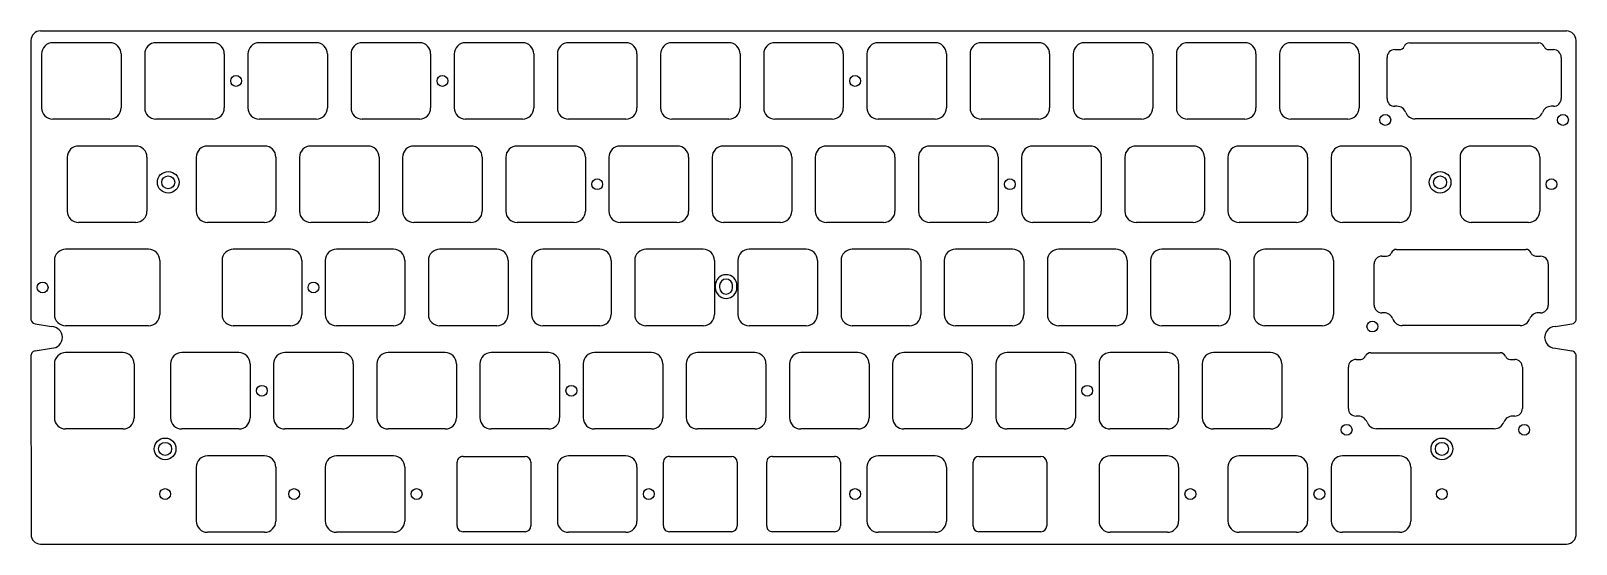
# Model space of a CAD drawing. Header units: millimetres. Extents: x -9 to 276, y -85 to 9.
import ezdxf

# ---------------------------------------------------------------- set-up
doc = ezdxf.new("R2010")
doc.units = ezdxf.units.MM
doc.layers.add('BLACK', color=7, linetype='CONTINUOUS')

msp = doc.modelspace()

# ---------------------------------------------------------------- linework, layer by layer
at = {"layer": 'BLACK', "linetype": 'Continuous'}
for p, q in [((-7.549998, 9.227501), (274.25, 9.227501)), ((-9.299999, 7.477501), (-9.300013, -44.049536)), ((5.275, 7.05), (-5.275001, 7.05)), ((24.325, 7.05), (13.774999, 7.05)), ((43.375, 7.05), (32.824999, 7.05)), ((62.425, 7.05), (51.874999, 7.05)), ((81.475, 7.05), (70.924999, 7.05)), ((100.525, 7.05), (89.974999, 7.05)), ((119.575, 7.05), (109.024999, 7.05)), ((138.625, 7.05), (128.074999, 7.05)), ((157.675, 7.05), (147.124999, 7.05)), ((176.725, 7.05), (166.174999, 7.05)), ((195.775, 7.05), (185.224999, 7.05)), ((214.825, 7.05), (204.274999, 7.05)), ((233.875, 7.05), (223.324999, 7.05)), ((242.536512, 5.77544), (243.390075, 5.77544)), ((243.390075, 5.775452), (243.390075, 5.77544)), ((245.247375, 7.027589), (245.247375, 7.0276)), ((245.247375, 7.0276), (269.102575, 7.0276)), ((270.959775, 5.77544), (271.825375, 5.77544)), ((276, -44.0494), (276.000001, 7.4775)), ((-7.35, 4.975), (-7.35, -4.975001)), ((7.35, 4.975), (7.35, -4.975)), ((11.7, 4.975), (11.7, -4.975001)), ((26.4, 4.975), (26.4, -4.975)), ((30.75, 4.975), (30.75, -4.975001)), ((45.45, 4.975), (45.45, -4.975)), ((49.8, 4.975), (49.8, -4.975001)), ((64.5, 4.975), (64.5, -4.975)), ((68.85, 4.975), (68.85, -4.975001)), ((83.55, 4.975), (83.55, -4.975)), ((87.9, 4.975), (87.9, -4.975001)), ((102.6, 4.975), (102.6, -4.975)), ((106.95, 4.975), (106.95, -4.975001)), ((121.65, 4.975), (121.65, -4.975)), ((126, 4.975), (126, -4.975001)), ((140.7, 4.975), (140.7, -4.975)), ((145.05, 4.975), (145.05, -4.975001)), ((159.75, 4.975), (159.75, -4.975)), ((164.1, 4.975), (164.1, -4.975001)), ((178.8, 4.975), (178.8, -4.975)), ((183.15, 4.975), (183.15, -4.975001)), ((197.85, 4.975), (197.85, -4.975)), ((202.2, 4.975), (202.2, -4.975001)), ((216.9, 4.975), (216.9, -4.975)), ((221.25, 4.975), (221.25, -4.975001)), ((235.95, 4.975), (235.95, -4.975)), ((241.099485, -3.25044), (241.099485, 4.3503)), ((273.250365, 4.35044), (273.250365, -3.2504)), ((242.928575, -4.67544), (242.524475, -4.67544)), ((271.813458, -4.67544), (271.421325, -4.67544)), ((5.275, -7.05), (-5.275, -7.05)), ((24.325, -7.05), (13.775, -7.05)), ((43.375, -7.05), (32.825, -7.05)), ((62.425, -7.05), (51.875, -7.05)), ((81.475, -7.05), (70.925, -7.05)), ((100.525, -7.05), (89.975, -7.05)), ((119.575, -7.05), (109.025, -7.05)), ((138.625, -7.05), (128.075, -7.05)), ((157.675, -7.05), (147.125, -7.05)), ((176.725, -7.05), (166.175, -7.05)), ((195.775, -7.05), (185.225, -7.05)), ((214.825, -7.05), (204.275, -7.05)), ((233.875, -7.05), (223.325, -7.05)), ((268.050425, -7.01191), (246.299575, -7.01191)), ((-2.587499, -14.075), (-2.587499, -24.025001)), ((10.037501, -12), (-0.5125, -12)), ((12.112501, -14.075), (12.112501, -24.025)), ((21.225, -14.075), (21.225, -24.025001)), ((33.85, -12), (23.299999, -12)), ((35.925, -14.075), (35.925, -24.025)), ((40.275, -14.075), (40.275, -24.025001)), ((52.9, -12), (42.349999, -12)), ((54.975, -14.075), (54.975, -24.025)), ((59.325, -14.075), (59.325, -24.025001)), ((71.95, -12), (61.399999, -12)), ((74.025, -14.075), (74.025, -24.025)), ((78.375, -14.075), (78.375, -24.025001)), ((91, -12), (80.449999, -12)), ((93.075, -14.075), (93.075, -24.025)), ((97.425, -14.075), (97.425, -24.025001)), ((110.05, -12), (99.499999, -12)), ((112.125, -14.075), (112.125, -24.025)), ((116.475, -14.075), (116.475, -24.025001)), ((129.1, -12), (118.549999, -12)), ((131.175, -14.075), (131.175, -24.025)), ((135.525, -14.075), (135.525, -24.025001)), ((148.15, -12), (137.599999, -12)), ((150.225, -14.075), (150.225, -24.025)), ((154.575, -14.075), (154.575, -24.025001)), ((167.2, -12), (156.649999, -12)), ((169.275, -14.075), (169.275, -24.025)), ((173.625, -14.075), (173.625, -24.025001)), ((186.25, -12), (175.699999, -12)), ((188.325, -14.075), (188.325, -24.025)), ((192.675, -14.075), (192.675, -24.025001)), ((205.3, -12), (194.749999, -12)), ((207.375, -14.075), (207.375, -24.025)), ((211.725, -14.075), (211.725, -24.025001)), ((224.35, -12), (213.799999, -12)), ((226.425, -14.075), (226.425, -24.025)), ((230.775, -14.075), (230.775, -24.025001)), ((243.4, -12), (232.849999, -12)), ((245.475, -14.075), (245.475, -24.025)), ((254.5875, -14.075), (254.5875, -24.025001)), ((267.2125, -12), (256.662499, -12)), ((269.2875, -14.075), (269.2875, -24.025)), ((10.037501, -26.1), (-0.512499, -26.1)), ((33.85, -26.1), (23.3, -26.1)), ((52.9, -26.1), (42.35, -26.1)), ((71.95, -26.1), (61.4, -26.1)), ((91, -26.1), (80.45, -26.1)), ((110.05, -26.1), (99.5, -26.1)), ((129.1, -26.1), (118.55, -26.1)), ((148.15, -26.1), (137.6, -26.1)), ((167.2, -26.1), (156.65, -26.1)), ((186.25, -26.1), (175.7, -26.1)), ((205.3, -26.1), (194.75, -26.1)), ((224.35, -26.1), (213.8, -26.1)), ((243.4, -26.1), (232.85, -26.1)), ((267.2125, -26.1), (256.6625, -26.1)), ((12.41875, -31.05), (-2.893751, -31.05)), ((38.6125, -31.05), (28.062499, -31.05)), ((57.6625, -31.05), (47.112499, -31.05)), ((76.7125, -31.05), (66.162499, -31.05)), ((95.7625, -31.05), (85.212499, -31.05)), ((114.8125, -31.05), (104.262499, -31.05)), ((133.8625, -31.05), (123.312499, -31.05)), ((152.9125, -31.05), (142.362499, -31.05)), ((171.9625, -31.05), (161.412499, -31.05)), ((191.0125, -31.05), (180.462499, -31.05)), ((210.0625, -31.05), (199.512499, -31.05)), ((229.1125, -31.05), (218.562499, -31.05)), ((242.866125, -31.072411), (242.866125, -31.0724)), ((242.866125, -31.0724), (266.721325, -31.0724)), ((-4.96875, -33.125), (-4.96875, -43.075001)), ((14.49375, -33.125), (14.49375, -43.075)), ((25.9875, -33.125), (25.9875, -43.075001)), ((40.6875, -33.125), (40.6875, -43.075)), ((45.0375, -33.125), (45.0375, -43.075001)), ((59.7375, -33.125), (59.7375, -43.075)), ((64.0875, -33.125), (64.0875, -43.075001)), ((78.7875, -33.125), (78.7875, -43.075)), ((83.1375, -33.125), (83.1375, -43.075001)), ((97.8375, -33.125), (97.8375, -43.075)), ((102.1875, -33.125), (102.1875, -43.075001)), ((116.8875, -33.125), (116.8875, -43.075)), ((121.2375, -33.125), (121.2375, -43.075001)), ((135.9375, -33.125), (135.9375, -43.075)), ((140.2875, -33.125), (140.2875, -43.075001)), ((154.9875, -33.125), (154.9875, -43.075)), ((159.3375, -33.125), (159.3375, -43.075001)), ((174.0375, -33.125), (174.0375, -43.075)), ((178.3875, -33.125), (178.3875, -43.075001)), ((193.0875, -33.125), (193.0875, -43.075)), ((197.4375, -33.125), (197.4375, -43.075001)), ((212.1375, -33.125), (212.1375, -43.075)), ((216.4875, -33.125), (216.4875, -43.075001)), ((231.1875, -33.125), (231.1875, -43.075)), ((238.718235, -41.35044), (238.718235, -33.7497)), ((240.155262, -32.32456), (241.008825, -32.32456)), ((241.008825, -32.324548), (241.008825, -32.32456)), ((268.578525, -32.32456), (269.444125, -32.32456)), ((270.869115, -33.74956), (270.869115, -41.3504)), ((117.0625, -37.75), (117.0625, -38.1)), ((117.8625, -37.75), (117.8625, -38.1)), ((120.2625, -38.1), (120.2625, -37.75)), ((121.0625, -38.1), (121.0625, -37.75)), ((240.547325, -42.77544), (240.143225, -42.77544)), ((269.432208, -42.77544), (269.040075, -42.77544)), ((-8.55, -44.799553), (-5.500002, -45.299542)), ((12.41875, -45.15), (-2.89375, -45.15)), ((38.6125, -45.15), (28.0625, -45.15)), ((57.6625, -45.15), (47.1125, -45.15)), ((76.7125, -45.15), (66.1625, -45.15)), ((95.7625, -45.15), (85.2125, -45.15)), ((114.8125, -45.15), (104.2625, -45.15)), ((133.8625, -45.15), (123.3125, -45.15)), ((152.9125, -45.15), (142.3625, -45.15)), ((171.9625, -45.15), (161.4125, -45.15)), ((191.0125, -45.15), (180.4625, -45.15)), ((210.0625, -45.15), (199.5125, -45.15)), ((229.1125, -45.15), (218.5625, -45.15)), ((265.669175, -45.11191), (243.918325, -45.11191)), ((272.2005, -45.29946), (275.249949, -44.79955)), ((275.249944, -44.799521), (275.249949, -44.79955)), ((-9.299943, -50.844096), (-9.291814, -83.677932)), ((-8.549997, -49.799527), (-5.499998, -49.299542)), ((7.656226, -50.099999), (-2.893775, -50.099999)), ((29.087476, -50.099999), (18.537516, -50.099999)), ((48.1375, -50.1), (37.587499, -50.1)), ((67.1875, -50.1), (56.637499, -50.1)), ((86.2375, -50.1), (75.687499, -50.1)), ((105.2875, -50.1), (94.737499, -50.1)), ((124.3375, -50.1), (113.787499, -50.1)), ((143.3875, -50.1), (132.837499, -50.1)), ((162.4375, -50.1), (151.887499, -50.1)), ((181.4875, -50.1), (170.937499, -50.1)), ((200.5375, -50.1), (189.987499, -50.1)), ((219.5875, -50.1), (209.037499, -50.1)), ((238.103625, -50.122411), (238.103625, -50.1224)), ((238.103625, -50.1224), (261.958825, -50.1224)), ((272.199993, -49.299541), (275.249888, -49.799523)), ((275.997655, -50.490281), (275.999994, -50.499999)), ((275.999994, -83.508227), (276, -50.5496)), ((-4.968774, -52.174998), (-4.968774, -62.124999)), ((9.731226, -52.174999), (9.731226, -62.124999)), ((16.4625, -52.175019), (16.4625, -62.134768)), ((31.162476, -52.174999), (31.1625, -52.174999)), ((31.1625, -52.174999), (31.1625, -62.124999)), ((35.5125, -52.175), (35.5125, -62.125001)), ((50.2125, -52.175), (50.2125, -62.125)), ((54.5625, -52.175), (54.5625, -62.125001)), ((69.2625, -52.175), (69.2625, -62.125)), ((73.6125, -52.175), (73.6125, -62.125001)), ((88.3125, -52.175), (88.3125, -62.125)), ((92.6625, -52.175), (92.6625, -62.125001)), ((107.3625, -52.175), (107.3625, -62.125)), ((111.7125, -52.175), (111.7125, -62.125001)), ((126.4125, -52.175), (126.4125, -62.125)), ((130.7625, -52.175), (130.7625, -62.125001)), ((145.4625, -52.175), (145.4625, -62.125)), ((149.8125, -52.175), (149.8125, -62.125001)), ((164.5125, -52.175), (164.5125, -62.125)), ((168.8625, -52.175), (168.8625, -62.125001)), ((183.5625, -52.175), (183.5625, -62.125)), ((187.9125, -52.175), (187.9125, -62.125001)), ((202.6125, -52.175), (202.6125, -62.125)), ((206.9625, -52.175), (206.9625, -62.125001)), ((221.6625, -52.175), (221.6625, -62.125)), ((233.955735, -60.40044), (233.955735, -52.7997)), ((235.392762, -51.37456), (236.246325, -51.37456)), ((236.246325, -51.374548), (236.246325, -51.37456)), ((263.816025, -51.37456), (264.681625, -51.37456)), ((266.106615, -52.79956), (266.106615, -60.4004)), ((235.784825, -61.82544), (235.380725, -61.82544)), ((264.669708, -61.82544), (264.277575, -61.82544)), ((7.656226, -64.199999), (-2.893775, -64.199999)), ((29.077707, -64.199999), (18.537476, -64.199999)), ((48.1375, -64.2), (37.5875, -64.2)), ((67.1875, -64.2), (56.6375, -64.2)), ((86.2375, -64.2), (75.6875, -64.2)), ((105.2875, -64.2), (94.7375, -64.2)), ((124.3375, -64.2), (113.7875, -64.2)), ((143.3875, -64.2), (132.8375, -64.2)), ((162.4375, -64.2), (151.8875, -64.2)), ((181.4875, -64.2), (170.9375, -64.2)), ((200.5375, -64.2), (189.9875, -64.2)), ((219.5875, -64.2), (209.0375, -64.2)), ((260.906675, -64.16191), (239.155825, -64.16191)), ((21.225, -71.225), (21.225, -81.175001)), ((33.85, -69.15), (23.299999, -69.15)), ((35.925, -71.225), (35.925, -81.175)), ((45.0375, -71.225), (45.0375, -81.175001)), ((57.6625, -69.15), (47.112499, -69.15)), ((59.7375, -71.225), (59.7375, -81.175)), ((69.4, -82.075), (69.4, -70.325)), ((70.475, -69.25), (81.925, -69.25)), ((83, -70.325), (83, -82.075)), ((87.9, -71.225), (87.9, -81.175001)), ((100.525, -69.15), (89.974999, -69.15)), ((102.6, -71.225), (102.6, -81.175)), ((107.5, -82.075), (107.5, -70.325)), ((108.575, -69.25), (120.025, -69.25)), ((121.1, -70.325), (121.1, -82.075)), ((126.55, -82.075), (126.55, -70.325)), ((127.625, -69.25), (139.075, -69.25)), ((140.15, -70.325), (140.15, -82.075)), ((145.05, -71.225), (145.05, -81.175001)), ((157.675, -69.15), (147.124999, -69.15)), ((159.75, -71.225), (159.75, -81.175)), ((164.65, -82.075), (164.65, -70.325)), ((165.725, -69.25), (177.175, -69.25)), ((178.25, -70.325), (178.25, -82.075)), ((187.9125, -71.225), (187.9125, -81.175001)), ((200.5375, -69.15), (189.987499, -69.15)), ((202.6125, -71.225), (202.6125, -81.175)), ((211.725, -71.225), (211.725, -81.175001)), ((224.35, -69.15), (213.799999, -69.15)), ((226.425, -71.225), (226.425, -81.175)), ((230.775, -71.225), (230.775, -81.175001)), ((243.4, -69.15), (232.849999, -69.15)), ((245.475, -71.225), (245.475, -81.175)), ((-7.541813, -85.4275), (274.258182, -85.427509)), ((33.85, -83.25), (23.3, -83.25)), ((57.6625, -83.25), (47.1125, -83.25)), ((81.925, -83.15), (70.475, -83.15)), ((100.525, -83.25), (89.975, -83.25)), ((120.025, -83.15), (108.575, -83.15)), ((139.075, -83.15), (127.625, -83.15)), ((157.675, -83.25), (147.125, -83.25)), ((177.175, -83.15), (165.725, -83.15)), ((200.5375, -83.25), (189.9875, -83.25)), ((224.35, -83.25), (213.8, -83.25)), ((243.4, -83.25), (232.85, -83.25))]:
    msp.add_line(p, q, dxfattribs=at)
at = {"layer": 'BLACK'}
for centre, radius in [((28.575, 0), 1), ((66.675, 0), 1), ((142.875, 0), 1), ((240.775, -7.2), 1), ((273.575, -7.2), 1), ((16.04875, -18.7), 2), ((250.9012, -18.7), 2), ((16.04875, -18.7), 1.2), ((95.25, -19.05), 1), ((171.45, -19.05), 1), ((250.9012, -18.7), 1.2), ((271.4625, -19.05), 1), ((-7.14375, -38.1), 1), ((42.8625, -38.1), 1), ((238.39375, -45.3), 1), ((33.3375, -57.15), 1), ((90.4875, -57.15), 1), ((185.7375, -57.15), 1), ((233.63125, -64.35), 1), ((266.43125, -64.35), 1), ((15.4781, -67.8656), 2), ((15.4781, -67.8656), 1.2), ((251.2219, -67.8656), 2), ((251.2219, -67.8656), 1.2), ((15.478125, -76.2), 1), ((39.290625, -76.2), 1), ((61.9125, -76.2), 1), ((104.775, -76.2), 1), ((142.875, -76.2), 1), ((204.7875, -76.2), 1), ((228.6, -76.2), 1), ((251.221875, -76.2), 1)]:
    msp.add_circle(centre, radius, dxfattribs=at)
for centre, radius, start, end in [((-7.549999, 7.477501), 1.75, 89.99996726, 180), ((274.24995, 7.4775), 1.750001, 0, 89.99836298), ((-5.275001, 4.975001), 2.074999, 90, 180.00002761), ((5.275, 4.975), 2.075, 0, 90), ((13.774999, 4.975001), 2.074999, 90, 180.00002761), ((24.325, 4.975), 2.075, 0, 90), ((32.824999, 4.975001), 2.074999, 90, 180.00002761), ((43.375, 4.975), 2.075, 0, 90), ((51.875, 4.975), 2.075, 90.00002761, 180), ((62.425, 4.975), 2.075, 0, 90), ((70.924999, 4.975001), 2.074999, 90, 180.00002761), ((81.475, 4.975), 2.075, 0, 90), ((89.975, 4.975), 2.075, 90.00002761, 180), ((100.525, 4.975), 2.075, 0, 90), ((109.024999, 4.975001), 2.074999, 90, 180.00002761), ((119.575, 4.975), 2.075, 0, 90), ((128.075, 4.975), 2.075, 90.00002761, 180), ((138.625, 4.975), 2.075, 0, 90), ((147.125, 4.975), 2.075, 90.00002761, 180), ((157.675, 4.975), 2.075, 0, 90), ((166.175, 4.975), 2.075, 90.00002761, 180), ((176.725, 4.975), 2.075, 0, 90), ((185.225, 4.975), 2.075, 90.00002761, 180), ((195.775, 4.975), 2.075, 0, 90), ((204.275, 4.975), 2.075, 90.00002761, 180), ((214.825, 4.975), 2.075, 0, 90), ((223.324999, 4.975001), 2.074999, 90, 180.00002761), ((233.875, 4.975), 2.075, 0, 90), ((242.524645, 4.350329), 1.42516, 89.52290502, 180.00116589), ((243.390076, 6.7039), 0.928448, 269.99993829, 337.97487728), ((245.247344, 5.952545), 1.075044, 89.99834782, 157.973763), ((269.1026, 5.9527), 1.0749, 22.0204571, 90.00133258), ((270.9598, 6.7039), 0.92846, 202.02452102, 269.99845724), ((271.8254, 4.3505), 1.42494, 359.99758749, 90.00100523), ((-5.275001, -4.975001), 2.074999, 180, 270.00002761), ((5.275, -4.975), 2.075, 270, 0), ((13.774999, -4.975001), 2.074999, 180, 270.00002761), ((24.325, -4.975), 2.075, 270, 0), ((32.824999, -4.975001), 2.074999, 180, 270.00002761), ((43.375, -4.975), 2.075, 270, 0), ((51.875, -4.975), 2.075, 180.00002761, 270), ((62.425, -4.975), 2.075, 270, 0), ((70.924999, -4.975001), 2.074999, 180, 270.00002761), ((81.475, -4.975), 2.075, 270, 0), ((89.975, -4.975), 2.075, 180.00002761, 270), ((100.525, -4.975), 2.075, 270, 0), ((109.024999, -4.975001), 2.074999, 180, 270.00002761), ((119.575, -4.975), 2.075, 270, 0), ((128.075, -4.975), 2.075, 180.00002761, 270), ((138.625, -4.975), 2.075, 270, 0), ((147.125, -4.975), 2.075, 180.00002761, 270), ((157.675, -4.975), 2.075, 270, 0), ((166.175, -4.975), 2.075, 180.00002761, 270), ((176.725, -4.975), 2.075, 270, 0), ((185.225, -4.975), 2.075, 180.00002761, 270), ((195.775, -4.975), 2.075, 270, 0), ((204.275, -4.975), 2.075, 180.00002761, 270), ((214.825, -4.975), 2.075, 270, 0), ((223.324999, -4.975001), 2.074999, 180, 270.00002761), ((233.875, -4.975), 2.075, 270, 0), ((242.524439, -3.250486), 1.424954, 179.99815039, 270.00144752), ((242.928624, -6.400243), 1.724803, 20.54306333, 90.00162772), ((271.42132, -6.40036), 1.72492, 89.99983392, 159.45458763), ((271.82521, -3.25033), 1.425155, 269.52752788, 359.99718578), ((246.299534, -5.136811), 1.875099, 200.54912503, 270.0012528), ((268.05044, -5.13697), 1.87494, 269.99954162, 339.45391569), ((-0.5125, -14.074999), 2.074999, 90, 180.00002761), ((10.037501, -14.075), 2.075, 0, 90), ((23.299999, -14.074999), 2.074999, 90, 180.00002761), ((33.85, -14.075), 2.075, 0, 90), ((42.349999, -14.074999), 2.074999, 90, 180.00002761), ((52.9, -14.075), 2.075, 0, 90), ((61.399999, -14.074999), 2.074999, 90, 180.00002761), ((71.95, -14.075), 2.075, 0, 90), ((80.449999, -14.074999), 2.074999, 90, 180.00002761), ((91, -14.075), 2.075, 0, 90), ((99.499999, -14.074999), 2.074999, 90, 180.00002761), ((110.05, -14.075), 2.075, 0, 90), ((118.549999, -14.074999), 2.074999, 90, 180.00002761), ((129.1, -14.075), 2.075, 0, 90), ((137.599999, -14.074999), 2.074999, 90, 180.00002761), ((148.15, -14.075), 2.075, 0, 90), ((156.649999, -14.074999), 2.074999, 90, 180.00002761), ((167.2, -14.075), 2.075, 0, 90), ((175.699999, -14.074999), 2.074999, 90, 180.00002761), ((186.25, -14.075), 2.075, 0, 90), ((194.749999, -14.074999), 2.074999, 90, 180.00002761), ((205.3, -14.075), 2.075, 0, 90), ((213.799999, -14.074999), 2.074999, 90, 180.00002761), ((224.35, -14.075), 2.075, 0, 90), ((232.849999, -14.074999), 2.074999, 90, 180.00002761), ((243.4, -14.075), 2.075, 0, 90), ((256.662499, -14.074999), 2.074999, 90, 180.00002761), ((267.2125, -14.075), 2.075, 0, 90), ((-0.5125, -24.025001), 2.074999, 180, 270.00002761), ((10.037501, -24.025), 2.075, 270, 0), ((23.299999, -24.025001), 2.074999, 180, 270.00002761), ((33.85, -24.025), 2.075, 270, 0), ((42.349999, -24.025001), 2.074999, 180, 270.00002761), ((52.9, -24.025), 2.075, 270, 0), ((61.399999, -24.025001), 2.074999, 180, 270.00002761), ((71.95, -24.025), 2.075, 270, 0), ((80.449999, -24.025001), 2.074999, 180, 270.00002761), ((91, -24.025), 2.075, 270, 0), ((99.499999, -24.025001), 2.074999, 180, 270.00002761), ((110.05, -24.025), 2.075, 270, 0), ((118.549999, -24.025001), 2.074999, 180, 270.00002761), ((129.1, -24.025), 2.075, 270, 0), ((137.599999, -24.025001), 2.074999, 180, 270.00002761), ((148.15, -24.025), 2.075, 270, 0), ((156.649999, -24.025001), 2.074999, 180, 270.00002761), ((167.2, -24.025), 2.075, 270, 0), ((175.699999, -24.025001), 2.074999, 180, 270.00002761), ((186.25, -24.025), 2.075, 270, 0), ((194.749999, -24.025001), 2.074999, 180, 270.00002761), ((205.3, -24.025), 2.075, 270, 0), ((213.799999, -24.025001), 2.074999, 180, 270.00002761), ((224.35, -24.025), 2.075, 270, 0), ((232.849999, -24.025001), 2.074999, 180, 270.00002761), ((243.4, -24.025), 2.075, 270, 0), ((256.662499, -24.025001), 2.074999, 180, 270.00002761), ((267.2125, -24.025), 2.075, 270, 0), ((-2.893751, -33.124999), 2.074999, 90, 180.00002761), ((12.41875, -33.125), 2.075, 0, 90), ((28.062499, -33.124999), 2.074999, 90, 180.00002761), ((38.6125, -33.125), 2.075, 0, 90), ((47.112499, -33.124999), 2.074999, 90, 180.00002761), ((57.6625, -33.125), 2.075, 0, 90), ((66.162499, -33.124999), 2.074999, 90, 180.00002761), ((76.7125, -33.125), 2.075, 0, 90), ((85.212499, -33.124999), 2.074999, 90, 180.00002761), ((95.7625, -33.125), 2.075, 0, 90), ((104.262499, -33.124999), 2.074999, 90, 180.00002761), ((114.8125, -33.125), 2.075, 0, 90), ((123.312499, -33.124999), 2.074999, 90, 180.00002761), ((133.8625, -33.125), 2.075, 0, 90), ((142.362499, -33.124999), 2.074999, 90, 180.00002761), ((152.9125, -33.125), 2.075, 0, 90), ((161.412499, -33.124999), 2.074999, 90, 180.00002761), ((171.9625, -33.125), 2.075, 0, 90), ((180.462499, -33.124999), 2.074999, 90, 180.00002761), ((191.0125, -33.125), 2.075, 0, 90), ((199.512499, -33.124999), 2.074999, 90, 180.00002761), ((210.0625, -33.125), 2.075, 0, 90), ((218.562499, -33.124999), 2.074999, 90, 180.00002761), ((229.1125, -33.125), 2.075, 0, 90), ((242.866094, -32.147455), 1.075044, 89.99834782, 157.973763), ((266.72135, -32.1473), 1.0749, 22.0204571, 90.00133258), ((240.143395, -33.749671), 1.42516, 89.52290502, 180.00116589), ((241.008826, -31.3961), 0.928448, 269.99993829, 337.97487728), ((268.57855, -31.3961), 0.92846, 202.02452102, 269.99845724), ((269.44415, -33.7495), 1.42494, 359.99758749, 90.00100523), ((119.0625, -37.75), 2, 0, 180), ((119.0625, -37.75), 1.2, 0, 180), ((119.0625, -38.1), 2, 180, 0), ((119.0625, -38.1), 1.2, 180, 0), ((240.143189, -41.350486), 1.424954, 179.99815039, 270.00144752), ((240.547374, -44.500243), 1.724803, 20.54306333, 90.00162772), ((269.04007, -44.50036), 1.72492, 89.99983392, 159.45458763), ((269.44396, -41.35033), 1.425155, 269.52752788, 359.99718578), ((-8.402944, -43.902485), 0.909042, 189.3093498, 260.69032901), ((-5.5, -47.299542), 2, 270.0000573, 90.0000573), ((-2.893751, -43.075001), 2.074999, 180, 270.00002761), ((12.41875, -43.075), 2.075, 270, 0), ((28.062499, -43.075001), 2.074999, 180, 270.00002761), ((38.6125, -43.075), 2.075, 270, 0), ((47.112499, -43.075001), 2.074999, 180, 270.00002761), ((57.6625, -43.075), 2.075, 270, 0), ((66.162499, -43.075001), 2.074999, 180, 270.00002761), ((76.7125, -43.075), 2.075, 270, 0), ((85.212499, -43.075001), 2.074999, 180, 270.00002761), ((95.7625, -43.075), 2.075, 270, 0), ((104.262499, -43.075001), 2.074999, 180, 270.00002761), ((114.8125, -43.075), 2.075, 270, 0), ((123.312499, -43.075001), 2.074999, 180, 270.00002761), ((133.8625, -43.075), 2.075, 270, 0), ((142.362499, -43.075001), 2.074999, 180, 270.00002761), ((152.9125, -43.075), 2.075, 270, 0), ((161.412499, -43.075001), 2.074999, 180, 270.00002761), ((171.9625, -43.075), 2.075, 270, 0), ((180.462499, -43.075001), 2.074999, 180, 270.00002761), ((191.0125, -43.075), 2.075, 270, 0), ((199.512499, -43.075001), 2.074999, 180, 270.00002761), ((210.0625, -43.075), 2.075, 270, 0), ((218.562499, -43.075001), 2.074999, 180, 270.00002761), ((229.1125, -43.075), 2.075, 270, 0), ((243.918284, -43.236811), 1.875099, 200.54912503, 270.0012528), ((265.66919, -43.23697), 1.87494, 269.99954162, 339.45391569), ((272.19995, -47.2995), 2.000041, 89.98424398, 270.00123183), ((275.10045, -43.8874), 0.924326, 279.30785831, 346.70266577), ((275.24765, -44.0494), 0.75235, 355.37440029, 0), ((-8.402941, -50.696601), 0.909048, 99.30960981, 189.33764894), ((-2.893775, -52.174998), 2.074999, 90, 180), ((7.656226, -52.174999), 2.075, 0, 90), ((18.537516, -52.175019), 2.075016, 90, 180), ((29.087476, -52.174999), 2.075, 0, 90), ((37.587499, -52.174999), 2.074999, 90, 180.00002761), ((48.1375, -52.175), 2.075, 0, 90), ((56.637499, -52.174999), 2.074999, 90, 180.00002761), ((67.1875, -52.175), 2.075, 0, 90), ((75.687499, -52.174999), 2.074999, 90, 180.00002761), ((86.2375, -52.175), 2.075, 0, 90), ((94.737499, -52.174999), 2.074999, 90, 180.00002761), ((105.2875, -52.175), 2.075, 0, 90), ((113.787499, -52.174999), 2.074999, 90, 180.00002761), ((124.3375, -52.175), 2.075, 0, 90), ((132.837499, -52.174999), 2.074999, 90, 180.00002761), ((143.3875, -52.175), 2.075, 0, 90), ((151.887499, -52.174999), 2.074999, 90, 180.00002761), ((162.4375, -52.175), 2.075, 0, 90), ((170.937499, -52.174999), 2.074999, 90, 180.00002761), ((181.4875, -52.175), 2.075, 0, 90), ((189.987499, -52.174999), 2.074999, 90, 180.00002761), ((200.5375, -52.175), 2.075, 0, 90), ((209.037499, -52.174999), 2.074999, 90, 180.00002761), ((219.5875, -52.175), 2.075, 0, 90), ((236.246326, -50.4461), 0.928448, 269.99993829, 337.97487728), ((238.103594, -51.197455), 1.075044, 89.99834782, 157.973763), ((261.95885, -51.1973), 1.0749, 22.0204571, 90.00133258), ((263.81605, -50.4461), 0.92846, 202.02452102, 269.99845724), ((275.10045, -50.7114), 0.924041, 13.22504374, 80.69312128), ((275.24935, -50.5496), 0.750652, 0, 4.53242456), ((235.380895, -52.799671), 1.42516, 89.52290502, 180.00116589), ((264.68165, -52.7995), 1.42494, 359.99758749, 90.00100523), ((-2.893775, -62.125), 2.074999, 179.99997239, 270), ((7.656226, -62.124999), 2.075, 270, 0), ((18.537476, -62.124999), 2.075, 180.2697469, 270), ((29.087476, -62.124999), 2.075024, 269.73025622, 0), ((37.587499, -62.125001), 2.074999, 180, 270.00002761), ((48.1375, -62.125), 2.075, 270, 0), ((56.637499, -62.125001), 2.074999, 180, 270.00002761), ((67.1875, -62.125), 2.075, 270, 0), ((75.687499, -62.125001), 2.074999, 180, 270.00002761), ((86.2375, -62.125), 2.075, 270, 0), ((94.737499, -62.125001), 2.074999, 180, 270.00002761), ((105.2875, -62.125), 2.075, 270, 0), ((113.787499, -62.125001), 2.074999, 180, 270.00002761), ((124.3375, -62.125), 2.075, 270, 0), ((132.837499, -62.125001), 2.074999, 180, 270.00002761), ((143.3875, -62.125), 2.075, 270, 0), ((151.887499, -62.125001), 2.074999, 180, 270.00002761), ((162.4375, -62.125), 2.075, 270, 0), ((170.937499, -62.125001), 2.074999, 180, 270.00002761), ((181.4875, -62.125), 2.075, 270, 0), ((189.987499, -62.125001), 2.074999, 180, 270.00002761), ((200.5375, -62.125), 2.075, 270, 0), ((209.037499, -62.125001), 2.074999, 180, 270.00002761), ((219.5875, -62.125), 2.075, 270, 0), ((235.380689, -60.400486), 1.424954, 179.99815039, 270.00144752), ((235.784874, -63.550243), 1.724803, 20.54306333, 90.00162772), ((264.27757, -63.55036), 1.72492, 89.99983392, 159.45458763), ((264.68146, -60.40033), 1.425155, 269.52752788, 359.99718578), ((239.155784, -62.286811), 1.875099, 200.54912503, 270.0012528), ((260.90669, -62.28697), 1.87494, 269.99954162, 339.45391569), ((23.300004, -71.225004), 2.075004, 90.00013806, 179.99988955), ((33.85, -71.225), 2.075, 0, 90), ((47.112504, -71.225004), 2.075004, 90.00013806, 179.99988955), ((57.6625, -71.225), 2.075, 0, 90), ((70.474999, -70.324999), 1.074999, 89.9999467, 180.0000533), ((81.925, -70.325), 1.075, 0, 90), ((89.975004, -71.225004), 2.075004, 90.00013806, 179.99988955), ((100.525, -71.225), 2.075, 0, 90), ((108.574999, -70.324999), 1.074999, 89.9999467, 180.0000533), ((120.025, -70.325), 1.075, 0, 90), ((127.624999, -70.324999), 1.074999, 89.9999467, 180.0000533), ((139.075001, -70.324999), 1.074999, 359.9999467, 90.0000533), ((147.125004, -71.225004), 2.075004, 90.00013806, 179.99988955), ((157.675, -71.225), 2.075, 0, 90), ((165.725, -70.325), 1.075, 90, 180), ((177.175, -70.325), 1.075, 0, 90), ((189.987504, -71.225004), 2.075004, 90.00013806, 179.99988955), ((200.5375, -71.225), 2.075, 0, 90), ((213.800004, -71.225004), 2.075004, 90.00013806, 179.99988955), ((224.35, -71.225), 2.075, 0, 90), ((232.850004, -71.225004), 2.075004, 90.00013806, 179.99988955), ((243.4, -71.225), 2.075, 0, 90), ((23.300002, -81.174998), 2.075002, 180.00008284, 269.99994478), ((33.85, -81.175), 2.075, 270, 0), ((47.112502, -81.174998), 2.075002, 180.00008284, 269.99994478), ((57.6625, -81.175), 2.075, 270, 0), ((70.474999, -82.075001), 1.074999, 179.9999467, 270.0000533), ((81.925, -82.075), 1.075, 270, 0), ((89.975002, -81.174998), 2.075002, 180.00008284, 269.99994478), ((100.525, -81.175), 2.075, 270, 0), ((108.574999, -82.075001), 1.074999, 179.9999467, 270.0000533), ((120.025, -82.075), 1.075, 270, 0), ((127.624999, -82.075001), 1.074999, 179.9999467, 270.0000533), ((139.075001, -82.075001), 1.074999, 269.9999467, 0.0000533), ((147.125002, -81.174998), 2.075002, 180.00008284, 269.99994478), ((157.675, -81.175), 2.075, 270, 0), ((165.725, -82.075), 1.075, 180, 270), ((177.175, -82.075), 1.075, 270, 0), ((189.987502, -81.174998), 2.075002, 180.00008284, 269.99994478), ((200.5375, -81.175), 2.075, 270, 0), ((213.800002, -81.174998), 2.075002, 180.00008284, 269.99994478), ((224.35, -81.175), 2.075, 270, 0), ((232.850002, -81.174998), 2.075002, 180.00008284, 269.99994478), ((243.4, -81.175), 2.075, 270, 0), ((-7.541813, -83.677499), 1.750001, 180.0141766, 270), ((274.25815, -83.6775), 1.75005, 270.00104769, 5.55059407)]:
    msp.add_arc(centre, radius, start, end, dxfattribs=at)

doc.saveas('drawing.dxf')
